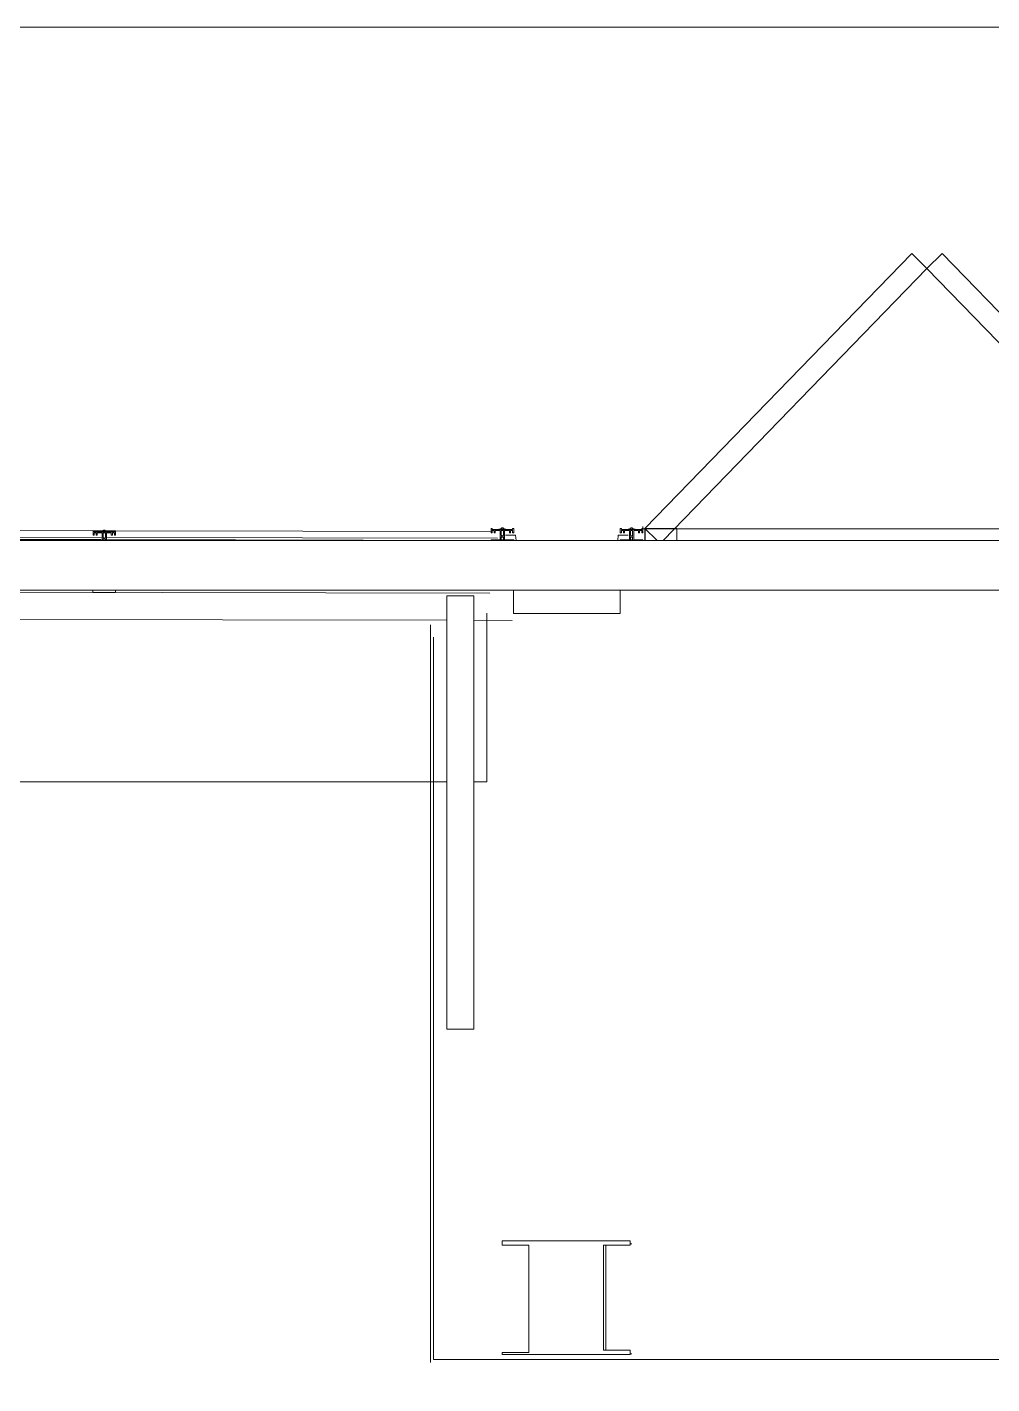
# Model space of a CAD drawing. Header units: centimetres. Extents: x -16.81 to -14.54, y 1.61 to 2.77.
# Drawn here: x -16.514 to -16.4185, y 2.622 to 2.7563 of the extents above; entities that cross this region are included whole.
import ezdxf

# ---------------------------------------------------------------- set-up
doc = ezdxf.new("R2010")
doc.units = ezdxf.units.CM
doc.header["$MEASUREMENT"] = 0
doc.layers.get('0').update_dxf_attribs({"lineweight": 0})
doc.layers.add('EXP COTA', color=7, linetype='Continuous', lineweight=0)

# ---------------------------------------------------------------- blocks, each defined once
blk = doc.blocks.new('Block_29')
at = {"layer": 'EXP COTA', "color": 172, "lineweight": 0, "true_color": 0x0000cc}
blk.add_line((-16.03657, 2.70058), (-16.7342, 2.70058), dxfattribs=at)
blk = doc.blocks.new('Block_41')
at = {"layer": 'EXP COTA', "color": 172, "lineweight": 0, "true_color": 0x0000cc}
blk.add_line((-15.96335, 2.75633), (-16.63131, 2.75633), dxfattribs=at)

msp = doc.modelspace()

# ---------------------------------------------------------------- linework, layer by layer
at = {"color": 18, "lineweight": 0, "true_color": 0x000000}
for p, q in [((-16.42645, 2.73391), (-16.45286, 2.70669)), ((-16.42494, 2.73244), (-16.42645, 2.73391)), ((-16.42494, 2.73244), (-16.42342, 2.73391)), ((-16.42342, 2.73391), (-16.39701, 2.70669)), ((-16.45106, 2.70551), (-16.42494, 2.73244)), ((-16.39882, 2.70551), (-16.42494, 2.73244)), ((-16.46709, 2.70672), (-16.46708, 2.70673)), ((-16.46709, 2.70672), (-16.46708, 2.70673)), ((-16.46709, 2.70672), (-16.46709, 2.70672)), ((-16.46709, 2.70672), (-16.46709, 2.70672)), ((-16.46708, 2.70673), (-16.46707, 2.70674)), ((-16.46708, 2.70673), (-16.46707, 2.70674)), ((-16.46707, 2.70674), (-16.46706, 2.70674)), ((-16.46707, 2.70674), (-16.46706, 2.70674)), ((-16.46706, 2.70674), (-16.46704, 2.70675)), ((-16.46706, 2.70674), (-16.46704, 2.70675)), ((-16.46704, 2.70675), (-16.46703, 2.70675)), ((-16.46704, 2.70675), (-16.46703, 2.70675)), ((-16.46703, 2.70675), (-16.46702, 2.70675)), ((-16.46703, 2.70675), (-16.46702, 2.70675)), ((-16.46702, 2.70675), (-16.46701, 2.70675)), ((-16.46702, 2.70675), (-16.46701, 2.70675)), ((-16.46701, 2.70675), (-16.467, 2.70676)), ((-16.46701, 2.70675), (-16.467, 2.70676)), ((-16.467, 2.70676), (-16.46699, 2.70676)), ((-16.467, 2.70676), (-16.46699, 2.70676)), ((-16.46699, 2.70676), (-16.46698, 2.70676)), ((-16.46699, 2.70676), (-16.46698, 2.70676)), ((-16.46698, 2.70676), (-16.46696, 2.70676)), ((-16.46698, 2.70676), (-16.46696, 2.70676)), ((-16.46696, 2.70676), (-16.46695, 2.70675)), ((-16.46696, 2.70676), (-16.46695, 2.70675)), ((-16.46695, 2.70675), (-16.46694, 2.70675)), ((-16.46695, 2.70675), (-16.46694, 2.70675)), ((-16.46694, 2.70675), (-16.46693, 2.70675)), ((-16.46694, 2.70675), (-16.46693, 2.70675)), ((-16.46693, 2.70675), (-16.46692, 2.70675)), ((-16.46693, 2.70675), (-16.46692, 2.70675)), ((-16.46692, 2.70675), (-16.46691, 2.70674)), ((-16.46692, 2.70675), (-16.46691, 2.70674)), ((-16.46691, 2.70674), (-16.4669, 2.70674)), ((-16.46691, 2.70674), (-16.4669, 2.70674)), ((-16.4669, 2.70674), (-16.46689, 2.70673)), ((-16.4669, 2.70674), (-16.46689, 2.70673)), ((-16.46689, 2.70673), (-16.46688, 2.70672)), ((-16.46689, 2.70673), (-16.46688, 2.70672)), ((-16.46688, 2.70672), (-16.46687, 2.70672)), ((-16.46688, 2.70672), (-16.46687, 2.70672)), ((-16.4543, 2.70672), (-16.45431, 2.70672)), ((-16.4543, 2.70672), (-16.45431, 2.70672)), ((-16.45429, 2.70673), (-16.4543, 2.70672)), ((-16.45429, 2.70673), (-16.4543, 2.70672)), ((-16.45428, 2.70674), (-16.45429, 2.70673)), ((-16.45428, 2.70674), (-16.45429, 2.70673)), ((-16.45427, 2.70674), (-16.45428, 2.70674)), ((-16.45427, 2.70674), (-16.45428, 2.70674)), ((-16.45425, 2.70675), (-16.45427, 2.70674)), ((-16.45425, 2.70675), (-16.45427, 2.70674)), ((-16.45424, 2.70675), (-16.45425, 2.70675)), ((-16.45424, 2.70675), (-16.45425, 2.70675)), ((-16.45423, 2.70675), (-16.45424, 2.70675)), ((-16.45423, 2.70675), (-16.45424, 2.70675)), ((-16.45422, 2.70675), (-16.45423, 2.70675)), ((-16.45422, 2.70675), (-16.45423, 2.70675)), ((-16.45421, 2.70676), (-16.45422, 2.70675)), ((-16.45421, 2.70676), (-16.45422, 2.70675)), ((-16.4542, 2.70676), (-16.45421, 2.70676)), ((-16.4542, 2.70676), (-16.45421, 2.70676)), ((-16.45419, 2.70676), (-16.4542, 2.70676)), ((-16.45419, 2.70676), (-16.4542, 2.70676)), ((-16.45417, 2.70676), (-16.45419, 2.70676)), ((-16.45417, 2.70676), (-16.45419, 2.70676)), ((-16.45416, 2.70675), (-16.45417, 2.70676)), ((-16.45416, 2.70675), (-16.45417, 2.70676)), ((-16.45415, 2.70675), (-16.45416, 2.70675)), ((-16.45415, 2.70675), (-16.45416, 2.70675)), ((-16.45414, 2.70675), (-16.45415, 2.70675)), ((-16.45414, 2.70675), (-16.45415, 2.70675)), ((-16.45413, 2.70675), (-16.45414, 2.70675)), ((-16.45413, 2.70675), (-16.45414, 2.70675)), ((-16.45412, 2.70674), (-16.45413, 2.70675)), ((-16.45412, 2.70674), (-16.45413, 2.70675)), ((-16.45411, 2.70674), (-16.45412, 2.70674)), ((-16.45411, 2.70674), (-16.45412, 2.70674)), ((-16.4541, 2.70673), (-16.45411, 2.70674)), ((-16.4541, 2.70673), (-16.45411, 2.70674)), ((-16.45409, 2.70672), (-16.4541, 2.70673)), ((-16.45409, 2.70672), (-16.4541, 2.70673)), ((-16.45408, 2.70672), (-16.45409, 2.70672)), ((-16.45408, 2.70672), (-16.45409, 2.70672)), ((-16.45308, 2.70669), (-16.45308, 2.70689)), ((-16.50661, 2.70551), (-16.54544, 2.70551)), ((-16.54533, 2.70587), (-16.50671, 2.7058)), ((-16.54533, 2.70566), (-16.50671, 2.70559)), ((-16.50751, 2.70647), (-16.54453, 2.70654)), ((-16.50751, 2.70647), (-16.50751, 2.70604)), ((-16.5074, 2.70647), (-16.50751, 2.70647)), ((-16.50741, 2.70604), (-16.50751, 2.70604)), ((-16.50741, 2.70626), (-16.50719, 2.70626)), ((-16.50741, 2.70626), (-16.50741, 2.70604)), ((-16.5074, 2.70637), (-16.5074, 2.70647)), ((-16.50538, 2.70646), (-16.5074, 2.70646)), ((-16.5074, 2.70637), (-16.50538, 2.70637)), ((-16.50719, 2.70626), (-16.50719, 2.70604)), ((-16.50719, 2.70604), (-16.50709, 2.70604)), ((-16.50709, 2.70626), (-16.5066, 2.70626)), ((-16.50709, 2.70626), (-16.50709, 2.70604)), ((-16.50675, 2.70641), (-16.50675, 2.70637)), ((-16.50656, 2.70641), (-16.50675, 2.70641)), ((-16.50675, 2.70641), (-16.50675, 2.70637)), ((-16.50656, 2.70641), (-16.50675, 2.70641)), ((-16.50661, 2.70551), (-16.5066, 2.70626)), ((-16.5065, 2.70551), (-16.50661, 2.70551)), ((-16.50655, 2.70644), (-16.50656, 2.70643)), ((-16.50655, 2.70644), (-16.50656, 2.70643)), ((-16.50656, 2.70643), (-16.50656, 2.70642)), ((-16.50656, 2.70643), (-16.50656, 2.70642)), ((-16.50656, 2.70642), (-16.50656, 2.70641)), ((-16.50656, 2.70642), (-16.50656, 2.70641)), ((-16.50622, 2.70641), (-16.50656, 2.70641)), ((-16.50622, 2.70641), (-16.50656, 2.70641)), ((-16.50654, 2.70645), (-16.50655, 2.70644)), ((-16.50654, 2.70645), (-16.50655, 2.70644)), ((-16.50653, 2.70647), (-16.50654, 2.70646)), ((-16.50653, 2.70647), (-16.50654, 2.70646)), ((-16.50654, 2.70646), (-16.50654, 2.70645)), ((-16.50654, 2.70646), (-16.50654, 2.70645)), ((-16.50652, 2.70648), (-16.50653, 2.70647)), ((-16.50652, 2.70648), (-16.50653, 2.70647)), ((-16.50651, 2.70649), (-16.50652, 2.70648)), ((-16.50651, 2.70649), (-16.50652, 2.70648)), ((-16.5065, 2.7065), (-16.50651, 2.7065)), ((-16.50651, 2.7065), (-16.50651, 2.70649)), ((-16.5065, 2.7065), (-16.50651, 2.7065)), ((-16.50651, 2.7065), (-16.50651, 2.70649)), ((-16.50649, 2.70651), (-16.5065, 2.7065)), ((-16.50649, 2.70651), (-16.5065, 2.7065)), ((-16.5065, 2.70584), (-16.5065, 2.70626)), ((-16.5065, 2.70626), (-16.50629, 2.70626)), ((-16.5065, 2.70584), (-16.5065, 2.70583)), ((-16.5065, 2.70583), (-16.5065, 2.70582)), ((-16.5065, 2.70582), (-16.5065, 2.70581)), ((-16.5065, 2.70582), (-16.5065, 2.70582)), ((-16.5065, 2.70581), (-16.50649, 2.7058)), ((-16.5065, 2.70566), (-16.50649, 2.70565)), ((-16.5065, 2.70551), (-16.5065, 2.70566)), ((-16.50629, 2.70551), (-16.5065, 2.70551)), ((-16.50648, 2.70652), (-16.50649, 2.70651)), ((-16.50648, 2.70652), (-16.50649, 2.70651)), ((-16.50649, 2.7058), (-16.50649, 2.70579)), ((-16.50649, 2.7058), (-16.50649, 2.7058)), ((-16.50649, 2.70579), (-16.50649, 2.70578)), ((-16.50649, 2.70578), (-16.50648, 2.70578)), ((-16.50649, 2.70565), (-16.50648, 2.70565)), ((-16.50647, 2.70652), (-16.50648, 2.70652)), ((-16.50647, 2.70652), (-16.50648, 2.70652)), ((-16.50648, 2.70578), (-16.50648, 2.70577)), ((-16.50648, 2.70577), (-16.50647, 2.70577)), ((-16.50648, 2.70565), (-16.50647, 2.70564)), ((-16.50646, 2.70653), (-16.50647, 2.70652)), ((-16.50646, 2.70653), (-16.50647, 2.70652)), ((-16.50647, 2.70577), (-16.50647, 2.70576)), ((-16.50647, 2.70576), (-16.50646, 2.70575)), ((-16.50647, 2.70576), (-16.50647, 2.70576)), ((-16.50647, 2.70564), (-16.50646, 2.70564)), ((-16.50644, 2.70653), (-16.50646, 2.70653)), ((-16.50644, 2.70653), (-16.50646, 2.70653)), ((-16.50646, 2.70575), (-16.50645, 2.70575)), ((-16.50646, 2.70564), (-16.50645, 2.70563)), ((-16.50645, 2.70575), (-16.50644, 2.70574)), ((-16.50645, 2.70575), (-16.50645, 2.70575)), ((-16.50645, 2.70563), (-16.50644, 2.70563)), ((-16.50643, 2.70653), (-16.50644, 2.70653)), ((-16.50643, 2.70653), (-16.50644, 2.70653)), ((-16.50644, 2.70574), (-16.50643, 2.70574)), ((-16.50644, 2.70574), (-16.50644, 2.70574)), ((-16.50644, 2.70563), (-16.50643, 2.70563)), ((-16.50642, 2.70653), (-16.50643, 2.70653)), ((-16.50642, 2.70653), (-16.50643, 2.70653)), ((-16.50643, 2.70574), (-16.50642, 2.70573)), ((-16.50643, 2.70563), (-16.50642, 2.70563)), ((-16.50641, 2.70654), (-16.50642, 2.70653)), ((-16.50641, 2.70654), (-16.50642, 2.70653)), ((-16.50642, 2.70573), (-16.50641, 2.70573)), ((-16.50642, 2.70573), (-16.50642, 2.70573)), ((-16.50642, 2.70563), (-16.50641, 2.70562)), ((-16.5064, 2.70654), (-16.50641, 2.70654)), ((-16.5064, 2.70654), (-16.50641, 2.70654)), ((-16.50641, 2.70573), (-16.5064, 2.70573)), ((-16.50641, 2.70562), (-16.50639, 2.70562)), ((-16.50639, 2.70654), (-16.5064, 2.70654)), ((-16.50639, 2.70654), (-16.5064, 2.70654)), ((-16.5064, 2.70573), (-16.50639, 2.70573)), ((-16.5064, 2.70573), (-16.5064, 2.70573)), ((-16.50638, 2.70654), (-16.50639, 2.70654)), ((-16.50638, 2.70654), (-16.50639, 2.70654)), ((-16.50639, 2.70573), (-16.50638, 2.70573)), ((-16.50639, 2.70562), (-16.50638, 2.70562)), ((-16.50636, 2.70653), (-16.50638, 2.70654)), ((-16.50636, 2.70653), (-16.50638, 2.70654)), ((-16.50638, 2.70573), (-16.50637, 2.70573)), ((-16.50638, 2.70573), (-16.50638, 2.70573)), ((-16.50638, 2.70562), (-16.50637, 2.70563)), ((-16.50637, 2.70573), (-16.50636, 2.70573)), ((-16.50637, 2.70563), (-16.50636, 2.70563)), ((-16.50635, 2.70653), (-16.50636, 2.70653)), ((-16.50635, 2.70653), (-16.50636, 2.70653)), ((-16.50636, 2.70574), (-16.50635, 2.70574)), ((-16.50636, 2.70573), (-16.50636, 2.70574)), ((-16.50636, 2.70563), (-16.50635, 2.70563)), ((-16.50634, 2.70653), (-16.50635, 2.70653)), ((-16.50634, 2.70653), (-16.50635, 2.70653)), ((-16.50635, 2.70574), (-16.50634, 2.70574)), ((-16.50635, 2.70574), (-16.50635, 2.70574)), ((-16.50635, 2.70563), (-16.50634, 2.70563)), ((-16.50633, 2.70653), (-16.50634, 2.70653)), ((-16.50633, 2.70653), (-16.50634, 2.70653)), ((-16.50634, 2.70574), (-16.50633, 2.70575)), ((-16.50634, 2.70563), (-16.50633, 2.70564)), ((-16.50632, 2.70652), (-16.50633, 2.70653)), ((-16.50632, 2.70652), (-16.50633, 2.70653)), ((-16.50633, 2.70575), (-16.50632, 2.70576)), ((-16.50633, 2.70575), (-16.50633, 2.70575)), ((-16.50633, 2.70564), (-16.50632, 2.70564)), ((-16.50631, 2.70652), (-16.50632, 2.70652)), ((-16.50631, 2.70652), (-16.50632, 2.70652)), ((-16.50632, 2.70576), (-16.50631, 2.70577)), ((-16.50632, 2.70576), (-16.50632, 2.70576)), ((-16.50632, 2.70564), (-16.50631, 2.70565)), ((-16.5063, 2.70651), (-16.50631, 2.70652)), ((-16.5063, 2.70651), (-16.50631, 2.70652)), ((-16.50631, 2.70578), (-16.5063, 2.70578)), ((-16.50631, 2.70577), (-16.50631, 2.70578)), ((-16.50631, 2.70577), (-16.50631, 2.70577)), ((-16.50631, 2.70565), (-16.5063, 2.70565)), ((-16.50629, 2.7065), (-16.5063, 2.70651)), ((-16.50629, 2.7065), (-16.5063, 2.70651)), ((-16.5063, 2.7058), (-16.50629, 2.7058)), ((-16.5063, 2.70579), (-16.5063, 2.7058)), ((-16.5063, 2.70578), (-16.5063, 2.70579)), ((-16.5063, 2.70565), (-16.50629, 2.70566)), ((-16.50628, 2.7065), (-16.50629, 2.7065)), ((-16.50628, 2.7065), (-16.50629, 2.7065)), ((-16.50629, 2.70584), (-16.50629, 2.70626)), ((-16.50629, 2.70583), (-16.50629, 2.70584)), ((-16.50629, 2.70582), (-16.50629, 2.70583)), ((-16.50629, 2.70581), (-16.50629, 2.70582)), ((-16.50629, 2.70581), (-16.50629, 2.70581)), ((-16.50629, 2.7058), (-16.50629, 2.70581)), ((-16.50629, 2.70551), (-16.50629, 2.70566)), ((-16.50618, 2.70551), (-16.50629, 2.70551)), ((-16.50627, 2.70649), (-16.50628, 2.7065)), ((-16.50627, 2.70649), (-16.50628, 2.7065)), ((-16.50626, 2.70648), (-16.50627, 2.70649)), ((-16.50626, 2.70648), (-16.50627, 2.70649)), ((-16.50626, 2.70647), (-16.50626, 2.70648)), ((-16.50626, 2.70647), (-16.50626, 2.70648)), ((-16.50625, 2.70646), (-16.50626, 2.70647)), ((-16.50625, 2.70646), (-16.50626, 2.70647)), ((-16.50624, 2.70645), (-16.50625, 2.70646)), ((-16.50624, 2.70645), (-16.50625, 2.70646)), ((-16.50624, 2.70644), (-16.50624, 2.70645)), ((-16.50624, 2.70644), (-16.50624, 2.70645)), ((-16.50623, 2.70643), (-16.50624, 2.70644)), ((-16.50623, 2.70643), (-16.50624, 2.70644)), ((-16.50623, 2.70642), (-16.50623, 2.70643)), ((-16.50623, 2.70642), (-16.50623, 2.70643)), ((-16.50622, 2.70641), (-16.50623, 2.70642)), ((-16.50622, 2.70641), (-16.50623, 2.70642)), ((-16.50604, 2.70641), (-16.50622, 2.70641)), ((-16.50604, 2.70641), (-16.50622, 2.70641)), ((-16.50618, 2.70626), (-16.5057, 2.70626)), ((-16.50618, 2.70626), (-16.50618, 2.70551)), ((-16.4681, 2.70551), (-16.50618, 2.70551)), ((-16.50608, 2.7058), (-16.46746, 2.70573)), ((-16.50608, 2.70559), (-16.4681, 2.70552)), ((-16.50604, 2.70637), (-16.50604, 2.70641)), ((-16.50604, 2.70637), (-16.50604, 2.70641)), ((-16.5057, 2.70626), (-16.5057, 2.70604)), ((-16.50559, 2.70604), (-16.5057, 2.70604)), ((-16.50559, 2.70626), (-16.50538, 2.70626)), ((-16.50559, 2.70626), (-16.50559, 2.70604)), ((-16.50538, 2.70647), (-16.50528, 2.70647)), ((-16.50538, 2.70637), (-16.50538, 2.70647)), ((-16.50538, 2.70626), (-16.50538, 2.70604)), ((-16.50538, 2.70604), (-16.50528, 2.70604)), ((-16.50528, 2.70647), (-16.50528, 2.70604)), ((-16.46819, 2.70639), (-16.50528, 2.70646)), ((-16.4681, 2.70669), (-16.4681, 2.70626)), ((-16.46799, 2.70669), (-16.4681, 2.70669)), ((-16.46799, 2.70626), (-16.4681, 2.70626)), ((-16.4681, 2.70551), (-16.4681, 2.70557)), ((-16.4681, 2.70557), (-16.46719, 2.70557)), ((-16.46586, 2.70551), (-16.4681, 2.70551)), ((-16.46799, 2.70659), (-16.46799, 2.70669)), ((-16.46799, 2.70659), (-16.46597, 2.70659)), ((-16.46778, 2.70648), (-16.46799, 2.70648)), ((-16.46799, 2.70648), (-16.46799, 2.70626)), ((-16.46778, 2.70648), (-16.46778, 2.70626)), ((-16.46778, 2.70626), (-16.46768, 2.70626)), ((-16.46719, 2.70648), (-16.46768, 2.70648)), ((-16.46768, 2.70648), (-16.46768, 2.70626)), ((-16.46733, 2.70659), (-16.46733, 2.70663)), ((-16.46733, 2.70663), (-16.46715, 2.70663)), ((-16.46733, 2.70659), (-16.46733, 2.70663)), ((-16.46733, 2.70663), (-16.46715, 2.70663)), ((-16.46719, 2.70648), (-16.46719, 2.70557)), ((-16.46715, 2.70664), (-16.46714, 2.70665)), ((-16.46715, 2.70664), (-16.46714, 2.70665)), ((-16.46715, 2.70663), (-16.46715, 2.70664)), ((-16.46715, 2.70663), (-16.46715, 2.70664)), ((-16.46715, 2.70663), (-16.46681, 2.70663)), ((-16.46715, 2.70663), (-16.46681, 2.70663)), ((-16.46714, 2.70666), (-16.46713, 2.70667)), ((-16.46714, 2.70666), (-16.46713, 2.70667)), ((-16.46714, 2.70665), (-16.46714, 2.70666)), ((-16.46714, 2.70665), (-16.46714, 2.70666)), ((-16.46713, 2.70668), (-16.46712, 2.70669)), ((-16.46713, 2.70668), (-16.46712, 2.70669)), ((-16.46713, 2.70667), (-16.46713, 2.70668)), ((-16.46713, 2.70667), (-16.46713, 2.70668)), ((-16.46712, 2.70669), (-16.46711, 2.7067)), ((-16.46712, 2.70669), (-16.46711, 2.7067)), ((-16.46711, 2.7067), (-16.4671, 2.70671)), ((-16.46711, 2.7067), (-16.4671, 2.70671)), ((-16.4671, 2.70671), (-16.46709, 2.70672)), ((-16.4671, 2.70671), (-16.46709, 2.70672)), ((-16.46709, 2.70606), (-16.46709, 2.70648)), ((-16.46688, 2.70648), (-16.46709, 2.70648)), ((-16.46709, 2.70605), (-16.46709, 2.70606)), ((-16.46709, 2.70604), (-16.46709, 2.70605)), ((-16.46708, 2.70603), (-16.46709, 2.70604)), ((-16.46709, 2.70604), (-16.46709, 2.70604)), ((-16.46709, 2.70557), (-16.46709, 2.70588)), ((-16.46708, 2.70587), (-16.46709, 2.70588)), ((-16.46688, 2.70557), (-16.46709, 2.70557)), ((-16.46708, 2.70602), (-16.46708, 2.70603)), ((-16.46708, 2.70601), (-16.46708, 2.70602)), ((-16.46708, 2.70602), (-16.46708, 2.70602)), ((-16.46707, 2.706), (-16.46708, 2.70601)), ((-16.46707, 2.70587), (-16.46708, 2.70587)), ((-16.46707, 2.70599), (-16.46707, 2.706)), ((-16.46707, 2.706), (-16.46707, 2.706)), ((-16.46706, 2.70599), (-16.46707, 2.70599)), ((-16.46706, 2.70586), (-16.46707, 2.70587)), ((-16.46706, 2.70598), (-16.46706, 2.70599)), ((-16.46705, 2.70598), (-16.46706, 2.70598)), ((-16.46705, 2.70586), (-16.46706, 2.70586)), ((-16.46705, 2.70597), (-16.46705, 2.70598)), ((-16.46704, 2.70597), (-16.46705, 2.70597)), ((-16.46704, 2.70585), (-16.46705, 2.70586)), ((-16.46703, 2.70596), (-16.46704, 2.70597)), ((-16.46704, 2.70597), (-16.46704, 2.70597)), ((-16.46703, 2.70585), (-16.46704, 2.70585)), ((-16.46702, 2.70596), (-16.46703, 2.70596)), ((-16.46702, 2.70585), (-16.46703, 2.70585)), ((-16.46701, 2.70595), (-16.46702, 2.70596)), ((-16.46702, 2.70596), (-16.46702, 2.70596)), ((-16.467, 2.70585), (-16.46702, 2.70585)), ((-16.467, 2.70595), (-16.46701, 2.70595)), ((-16.46701, 2.70595), (-16.46701, 2.70595)), ((-16.46699, 2.70595), (-16.467, 2.70595)), ((-16.46699, 2.70584), (-16.467, 2.70585)), ((-16.46698, 2.70595), (-16.46699, 2.70595)), ((-16.46699, 2.70595), (-16.46699, 2.70595)), ((-16.46698, 2.70584), (-16.46699, 2.70584)), ((-16.46697, 2.70595), (-16.46698, 2.70595)), ((-16.46697, 2.70584), (-16.46698, 2.70584)), ((-16.46696, 2.70595), (-16.46697, 2.70595)), ((-16.46697, 2.70595), (-16.46697, 2.70595)), ((-16.46696, 2.70585), (-16.46697, 2.70584)), ((-16.46695, 2.70595), (-16.46696, 2.70595)), ((-16.46695, 2.70585), (-16.46696, 2.70585)), ((-16.46694, 2.70596), (-16.46695, 2.70596)), ((-16.46695, 2.70596), (-16.46695, 2.70595)), ((-16.46694, 2.70585), (-16.46695, 2.70585)), ((-16.46693, 2.70596), (-16.46694, 2.70596)), ((-16.46693, 2.70585), (-16.46694, 2.70585)), ((-16.46692, 2.70597), (-16.46693, 2.70597)), ((-16.46693, 2.70597), (-16.46693, 2.70596)), ((-16.46692, 2.70586), (-16.46693, 2.70585)), ((-16.46691, 2.70598), (-16.46692, 2.70597)), ((-16.46692, 2.70597), (-16.46692, 2.70597)), ((-16.46691, 2.70586), (-16.46692, 2.70586)), ((-16.4669, 2.70599), (-16.46691, 2.70598)), ((-16.46691, 2.70598), (-16.46691, 2.70598)), ((-16.4669, 2.70587), (-16.46691, 2.70586)), ((-16.46689, 2.706), (-16.4669, 2.70599)), ((-16.4669, 2.70599), (-16.4669, 2.70599)), ((-16.46689, 2.70587), (-16.4669, 2.70587)), ((-16.46688, 2.70602), (-16.46689, 2.70601)), ((-16.46689, 2.70601), (-16.46689, 2.706)), ((-16.46689, 2.706), (-16.46689, 2.706)), ((-16.46688, 2.70588), (-16.46689, 2.70587)), ((-16.46688, 2.70606), (-16.46688, 2.70648)), ((-16.46688, 2.70606), (-16.46688, 2.70605)), ((-16.46688, 2.70605), (-16.46688, 2.70604)), ((-16.46688, 2.70604), (-16.46688, 2.70604)), ((-16.46688, 2.70604), (-16.46688, 2.70603)), ((-16.46688, 2.70603), (-16.46688, 2.70602)), ((-16.46688, 2.70602), (-16.46688, 2.70602)), ((-16.46688, 2.70557), (-16.46688, 2.70588)), ((-16.46687, 2.70672), (-16.46686, 2.70671)), ((-16.46687, 2.70672), (-16.46686, 2.70671)), ((-16.46686, 2.70671), (-16.46685, 2.7067)), ((-16.46686, 2.70671), (-16.46685, 2.7067)), ((-16.46685, 2.7067), (-16.46684, 2.70669)), ((-16.46685, 2.7067), (-16.46684, 2.70669)), ((-16.46684, 2.70669), (-16.46684, 2.70668)), ((-16.46684, 2.70669), (-16.46684, 2.70668)), ((-16.46684, 2.70668), (-16.46683, 2.70667)), ((-16.46684, 2.70668), (-16.46683, 2.70667)), ((-16.46683, 2.70667), (-16.46682, 2.70666)), ((-16.46683, 2.70667), (-16.46682, 2.70666)), ((-16.46682, 2.70666), (-16.46682, 2.70665)), ((-16.46682, 2.70666), (-16.46682, 2.70665)), ((-16.46682, 2.70665), (-16.46681, 2.70664)), ((-16.46682, 2.70665), (-16.46681, 2.70664)), ((-16.46681, 2.70664), (-16.46681, 2.70663)), ((-16.46681, 2.70664), (-16.46681, 2.70663)), ((-16.46681, 2.70663), (-16.46663, 2.70663)), ((-16.46681, 2.70663), (-16.46663, 2.70663)), ((-16.46677, 2.70557), (-16.46677, 2.70648)), ((-16.46629, 2.70648), (-16.46677, 2.70648)), ((-16.46677, 2.70557), (-16.46586, 2.70557)), ((-16.46667, 2.70602), (-16.46567, 2.70602)), ((-16.46663, 2.70663), (-16.46663, 2.70659)), ((-16.46663, 2.70663), (-16.46663, 2.70659)), ((-16.46629, 2.70648), (-16.46629, 2.70626)), ((-16.46618, 2.70626), (-16.46629, 2.70626)), ((-16.46597, 2.70648), (-16.46618, 2.70648)), ((-16.46618, 2.70648), (-16.46618, 2.70626)), ((-16.46597, 2.70659), (-16.46597, 2.70669)), ((-16.46597, 2.70669), (-16.46586, 2.70669)), ((-16.46597, 2.70648), (-16.46597, 2.70626)), ((-16.46597, 2.70626), (-16.46586, 2.70626)), ((-16.46586, 2.70669), (-16.46586, 2.70626)), ((-16.46586, 2.70557), (-16.46586, 2.70551)), ((-16.45531, 2.70551), (-16.46586, 2.70551)), ((-16.46567, 2.70602), (-16.46562, 2.70551)), ((-16.45556, 2.70551), (-16.4555, 2.70602)), ((-16.4555, 2.70602), (-16.45451, 2.70602)), ((-16.45531, 2.70669), (-16.45531, 2.70626)), ((-16.4552, 2.70669), (-16.45531, 2.70669)), ((-16.4552, 2.70626), (-16.45531, 2.70626)), ((-16.45531, 2.70557), (-16.45531, 2.70551)), ((-16.4544, 2.70557), (-16.45531, 2.70557)), ((-16.45308, 2.70551), (-16.45531, 2.70551)), ((-16.4552, 2.70659), (-16.4552, 2.70669)), ((-16.4552, 2.70659), (-16.45318, 2.70659)), ((-16.4552, 2.70648), (-16.45499, 2.70648)), ((-16.4552, 2.70648), (-16.4552, 2.70626)), ((-16.45499, 2.70648), (-16.45499, 2.70626)), ((-16.45499, 2.70626), (-16.45489, 2.70626)), ((-16.45489, 2.70648), (-16.4544, 2.70648)), ((-16.45489, 2.70648), (-16.45489, 2.70626)), ((-16.45454, 2.70663), (-16.45454, 2.70659)), ((-16.45436, 2.70663), (-16.45454, 2.70663)), ((-16.45454, 2.70663), (-16.45454, 2.70659)), ((-16.45436, 2.70663), (-16.45454, 2.70663)), ((-16.4544, 2.70557), (-16.4544, 2.70648)), ((-16.45435, 2.70665), (-16.45436, 2.70664)), ((-16.45435, 2.70665), (-16.45436, 2.70664)), ((-16.45436, 2.70664), (-16.45436, 2.70663)), ((-16.45436, 2.70664), (-16.45436, 2.70663)), ((-16.45402, 2.70663), (-16.45436, 2.70663)), ((-16.45402, 2.70663), (-16.45436, 2.70663)), ((-16.45434, 2.70667), (-16.45435, 2.70666)), ((-16.45434, 2.70667), (-16.45435, 2.70666)), ((-16.45435, 2.70666), (-16.45435, 2.70665)), ((-16.45435, 2.70666), (-16.45435, 2.70665)), ((-16.45433, 2.70669), (-16.45434, 2.70668)), ((-16.45433, 2.70669), (-16.45434, 2.70668)), ((-16.45434, 2.70668), (-16.45434, 2.70667)), ((-16.45434, 2.70668), (-16.45434, 2.70667)), ((-16.45432, 2.7067), (-16.45433, 2.70669)), ((-16.45432, 2.7067), (-16.45433, 2.70669)), ((-16.45431, 2.70671), (-16.45432, 2.7067)), ((-16.45431, 2.70671), (-16.45432, 2.7067)), ((-16.45431, 2.70672), (-16.45431, 2.70671)), ((-16.45431, 2.70672), (-16.45431, 2.70671)), ((-16.4543, 2.70606), (-16.4543, 2.70648)), ((-16.4543, 2.70648), (-16.45409, 2.70648)), ((-16.4543, 2.70606), (-16.4543, 2.70605)), ((-16.4543, 2.70605), (-16.4543, 2.70604)), ((-16.4543, 2.70604), (-16.45429, 2.70603)), ((-16.4543, 2.70604), (-16.4543, 2.70604)), ((-16.4543, 2.70588), (-16.45429, 2.70587)), ((-16.4543, 2.70557), (-16.4543, 2.70588)), ((-16.4543, 2.70557), (-16.45409, 2.70557)), ((-16.45429, 2.70603), (-16.45429, 2.70602)), ((-16.45429, 2.70602), (-16.45429, 2.70601)), ((-16.45429, 2.70602), (-16.45429, 2.70602)), ((-16.45429, 2.70601), (-16.45428, 2.706)), ((-16.45429, 2.70587), (-16.45428, 2.70587)), ((-16.45428, 2.706), (-16.45428, 2.70599)), ((-16.45428, 2.706), (-16.45428, 2.706)), ((-16.45428, 2.70599), (-16.45427, 2.70599)), ((-16.45428, 2.70587), (-16.45427, 2.70586)), ((-16.45427, 2.70599), (-16.45427, 2.70598)), ((-16.45427, 2.70598), (-16.45426, 2.70598)), ((-16.45427, 2.70586), (-16.45426, 2.70586)), ((-16.45426, 2.70598), (-16.45426, 2.70597)), ((-16.45426, 2.70597), (-16.45425, 2.70597)), ((-16.45426, 2.70586), (-16.45425, 2.70585)), ((-16.45425, 2.70597), (-16.45424, 2.70596)), ((-16.45425, 2.70597), (-16.45425, 2.70597)), ((-16.45425, 2.70585), (-16.45424, 2.70585)), ((-16.45424, 2.70596), (-16.45423, 2.70596)), ((-16.45424, 2.70585), (-16.45423, 2.70585)), ((-16.45423, 2.70596), (-16.45422, 2.70595)), ((-16.45423, 2.70596), (-16.45423, 2.70596)), ((-16.45423, 2.70585), (-16.45421, 2.70585)), ((-16.45422, 2.70595), (-16.45421, 2.70595)), ((-16.45422, 2.70595), (-16.45422, 2.70595)), ((-16.45421, 2.70595), (-16.4542, 2.70595)), ((-16.45421, 2.70585), (-16.4542, 2.70584)), ((-16.4542, 2.70595), (-16.45419, 2.70595)), ((-16.4542, 2.70595), (-16.4542, 2.70595)), ((-16.4542, 2.70584), (-16.45419, 2.70584)), ((-16.45419, 2.70595), (-16.45418, 2.70595)), ((-16.45419, 2.70584), (-16.45418, 2.70584)), ((-16.45418, 2.70595), (-16.45417, 2.70595)), ((-16.45418, 2.70595), (-16.45418, 2.70595)), ((-16.45418, 2.70584), (-16.45417, 2.70585)), ((-16.45417, 2.70595), (-16.45416, 2.70595)), ((-16.45417, 2.70585), (-16.45416, 2.70585)), ((-16.45416, 2.70596), (-16.45415, 2.70596)), ((-16.45416, 2.70595), (-16.45416, 2.70596)), ((-16.45416, 2.70585), (-16.45415, 2.70585)), ((-16.45415, 2.70596), (-16.45414, 2.70596)), ((-16.45415, 2.70585), (-16.45414, 2.70585)), ((-16.45414, 2.70597), (-16.45413, 2.70597)), ((-16.45414, 2.70596), (-16.45414, 2.70597)), ((-16.45414, 2.70585), (-16.45413, 2.70586)), ((-16.45413, 2.70597), (-16.45412, 2.70598)), ((-16.45413, 2.70597), (-16.45413, 2.70597)), ((-16.45413, 2.70586), (-16.45412, 2.70586)), ((-16.45412, 2.70598), (-16.45411, 2.70599)), ((-16.45412, 2.70598), (-16.45412, 2.70598)), ((-16.45412, 2.70586), (-16.45411, 2.70587)), ((-16.45411, 2.70599), (-16.4541, 2.706)), ((-16.45411, 2.70599), (-16.45411, 2.70599)), ((-16.45411, 2.70587), (-16.4541, 2.70587)), ((-16.4541, 2.70601), (-16.45409, 2.70602)), ((-16.4541, 2.706), (-16.4541, 2.70601)), ((-16.4541, 2.706), (-16.4541, 2.706)), ((-16.4541, 2.70587), (-16.45409, 2.70588)), ((-16.45409, 2.70606), (-16.45409, 2.70648)), ((-16.45409, 2.70605), (-16.45409, 2.70606)), ((-16.45409, 2.70604), (-16.45409, 2.70605)), ((-16.45409, 2.70604), (-16.45409, 2.70604)), ((-16.45409, 2.70603), (-16.45409, 2.70604)), ((-16.45409, 2.70602), (-16.45409, 2.70603)), ((-16.45409, 2.70602), (-16.45409, 2.70602)), ((-16.45409, 2.70557), (-16.45409, 2.70588)), ((-16.45407, 2.70671), (-16.45408, 2.70672)), ((-16.45407, 2.70671), (-16.45408, 2.70672)), ((-16.45406, 2.7067), (-16.45407, 2.70671)), ((-16.45406, 2.7067), (-16.45407, 2.70671)), ((-16.45405, 2.70669), (-16.45406, 2.7067)), ((-16.45405, 2.70669), (-16.45406, 2.7067)), ((-16.45405, 2.70668), (-16.45405, 2.70669)), ((-16.45405, 2.70668), (-16.45405, 2.70669)), ((-16.45404, 2.70667), (-16.45405, 2.70668)), ((-16.45404, 2.70667), (-16.45405, 2.70668)), ((-16.45404, 2.70666), (-16.45404, 2.70667)), ((-16.45404, 2.70666), (-16.45404, 2.70667)), ((-16.45403, 2.70665), (-16.45404, 2.70666)), ((-16.45403, 2.70665), (-16.45404, 2.70666)), ((-16.45403, 2.70664), (-16.45403, 2.70665)), ((-16.45403, 2.70664), (-16.45403, 2.70665)), ((-16.45402, 2.70663), (-16.45403, 2.70664)), ((-16.45402, 2.70663), (-16.45403, 2.70664)), ((-16.45384, 2.70663), (-16.45402, 2.70663)), ((-16.45384, 2.70663), (-16.45402, 2.70663)), ((-16.45398, 2.70648), (-16.4535, 2.70648)), ((-16.45398, 2.70648), (-16.45398, 2.70557)), ((-16.45308, 2.70557), (-16.45398, 2.70557)), ((-16.45384, 2.70659), (-16.45384, 2.70663)), ((-16.45384, 2.70659), (-16.45384, 2.70663)), ((-16.4535, 2.70648), (-16.4535, 2.70626)), ((-16.45339, 2.70626), (-16.4535, 2.70626)), ((-16.45339, 2.70648), (-16.45318, 2.70648)), ((-16.45339, 2.70648), (-16.45339, 2.70626)), ((-16.45318, 2.70669), (-16.45308, 2.70669)), ((-16.45318, 2.70659), (-16.45318, 2.70669)), ((-16.45318, 2.70648), (-16.45318, 2.70626)), ((-16.45318, 2.70626), (-16.45308, 2.70626)), ((-16.45308, 2.70669), (-16.45308, 2.70626)), ((-16.45308, 2.70666), (-16.45283, 2.70666)), ((-16.45308, 2.70551), (-16.45308, 2.70557)), ((-16.3768, 2.70551), (-16.45308, 2.70551)), ((-16.45286, 2.70669), (-16.45165, 2.70551)), ((-16.45286, 2.70669), (-16.4497, 2.70669)), ((-16.45286, 2.70551), (-16.45286, 2.70669)), ((-16.45283, 2.70666), (-16.39992, 2.70666)), ((-16.45283, 2.70666), (-16.45283, 2.70551)), ((-16.4497, 2.70669), (-16.4497, 2.70551)), ((-16.46823, 2.70029), (-16.62305, 2.70058)), ((-16.54454, 2.70058), (-16.50752, 2.70058)), ((-16.50752, 2.70058), (-16.50752, 2.70037)), ((-16.50752, 2.70058), (-16.50529, 2.70058)), ((-16.50752, 2.70037), (-16.50529, 2.70036)), ((-16.50529, 2.70036), (-16.50529, 2.70058)), ((-16.50529, 2.70058), (-16.24626, 2.70058)), ((-16.4698, 2.70003), (-16.47248, 2.70003)), ((-16.47248, 2.65713), (-16.47248, 2.70003)), ((-16.4698, 2.65713), (-16.4698, 2.70003)), ((-16.46587, 2.69829), (-16.46587, 2.70058)), ((-16.45531, 2.69829), (-16.45531, 2.70058)), ((-16.47248, 2.69761), (-16.62603, 2.6979)), ((-16.46602, 2.69759), (-16.4698, 2.6976)), ((-16.46852, 2.69831), (-16.46852, 2.6816)), ((-16.46587, 2.69829), (-16.45531, 2.69829)), ((-16.47263, 2.6816), (-16.632, 2.6816)), ((-16.47263, 2.6816), (-16.47248, 2.6816)), ((-16.4698, 2.6816), (-16.46852, 2.6816)), ((-16.4698, 2.65713), (-16.47248, 2.65713)), ((-16.45433, 2.63617), (-16.46699, 2.63617)), ((-16.46699, 2.63617), (-16.46699, 2.63572)), ((-16.46699, 2.63572), (-16.46435, 2.63572)), ((-16.46435, 2.63572), (-16.46435, 2.62512)), ((-16.45696, 2.63572), (-16.45433, 2.63572)), ((-16.45696, 2.62535), (-16.45696, 2.63572)), ((-16.45675, 2.63572), (-16.45675, 2.62535)), ((-16.45433, 2.63572), (-16.45433, 2.63617)), ((-16.45416, 2.63587), (-16.45433, 2.63587)), ((-16.46699, 2.62512), (-16.46699, 2.62491)), ((-16.46435, 2.62512), (-16.46699, 2.62512)), ((-16.46699, 2.62491), (-16.45433, 2.62491)), ((-16.45433, 2.62535), (-16.45696, 2.62535)), ((-16.45433, 2.62491), (-16.45433, 2.62535)), ((-16.45433, 2.62497), (-16.45416, 2.62497))]:
    msp.add_line(p, q, dxfattribs=at)
at = {"layer": 'EXP COTA', "color": 172, "lineweight": 0, "true_color": 0x0000cc}
msp.add_lwpolyline([(-16.4741, 2.69717), (-16.4741, 2.62413), (-16.4741, 2.62413)], close=True, dxfattribs=at)
at = {"layer": 'EXP COTA', "color": 3, "lineweight": 0, "true_color": 0x00ff00}
msp.add_lwpolyline([(-16.4738, 2.69594), (-16.4738, 2.62443), (-15.15136, 2.62443), (-15.15136, 2.39705), (-15.10919, 2.39705)], dxfattribs=at)

# ---------------------------------------------------------------- block references
at = {"layer": 'EXP COTA'}
for name in ['Block_41', 'Block_29']:
    msp.add_blockref(name, (0, 0), dxfattribs=at)

doc.saveas('drawing.dxf')
